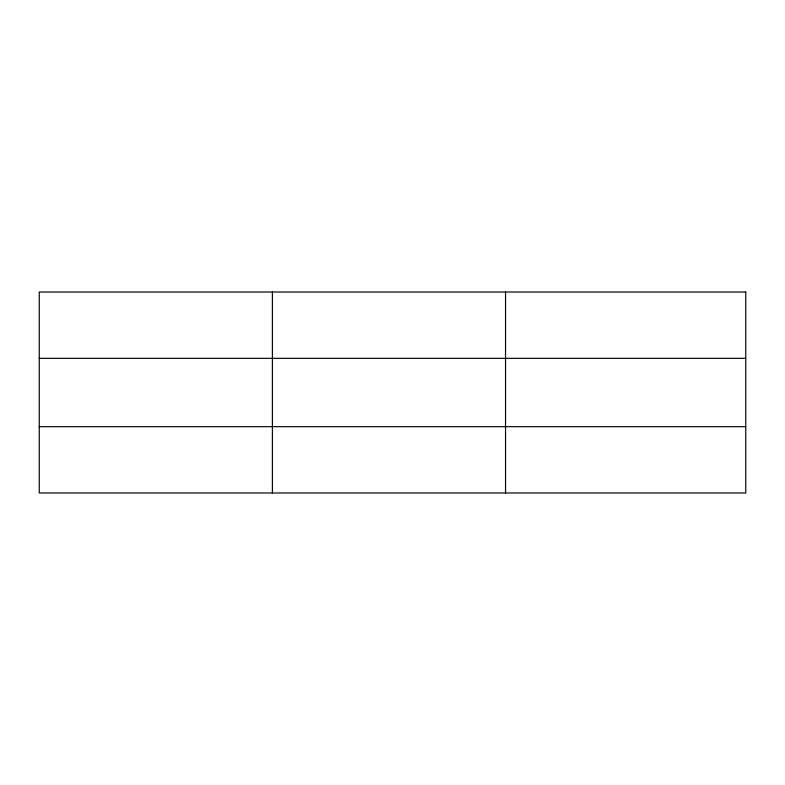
<?xml version="1.0" encoding="UTF-8"?>
<svg xmlns="http://www.w3.org/2000/svg" width="785" height="785" viewBox="0 0 785 785"><rect width="100%" height="100%" fill="white"/><g stroke="black" fill="none" stroke-linecap="round" stroke-linejoin="round"><path stroke-width="1.18" d="M272.395 292.02L272.395 492.98M505.54 292.02L505.54 492.98M39.25 358.333L745.75 358.333M39.25 426.667L745.75 426.667M745.75 292.02L745.75 492.98L39.25 492.98L39.25 292.02L745.75 292.02"/></g></svg>
